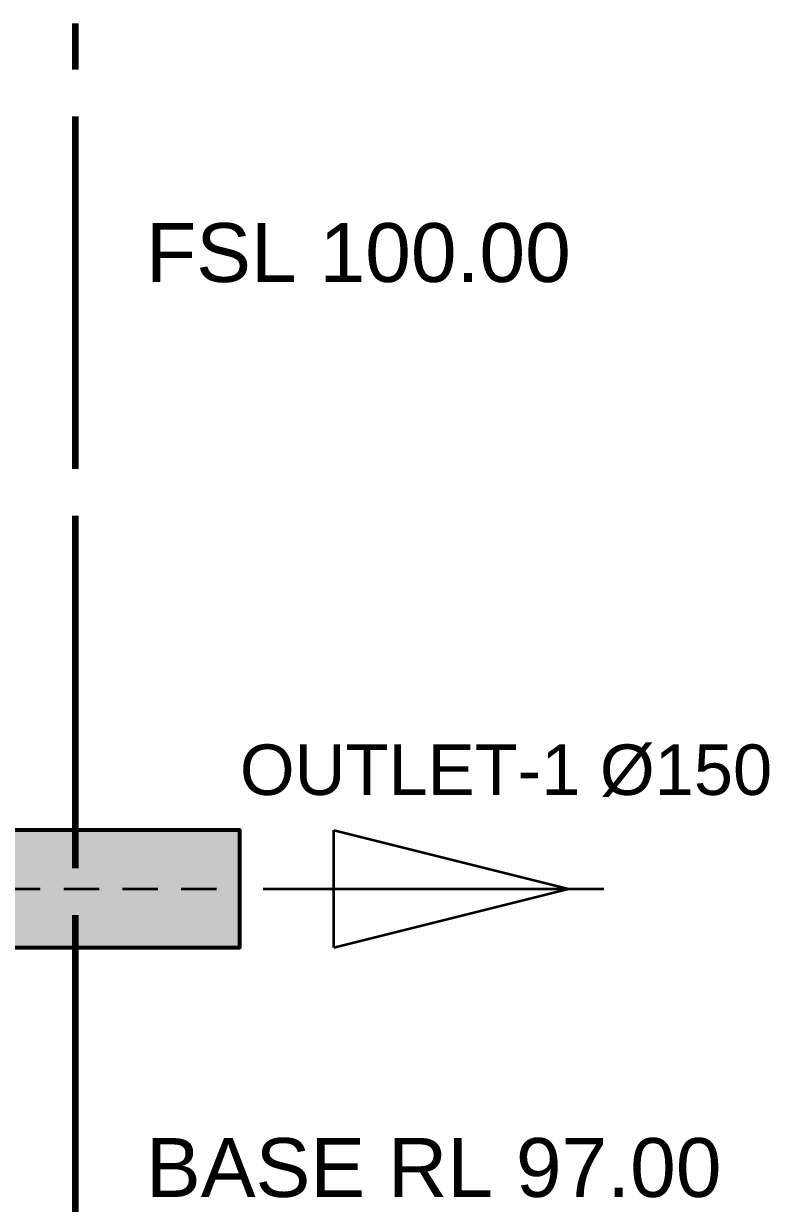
# Model space of a CAD drawing. Header units: millimetres. Extents: x 1 to 108, y 0 to 60.
# Drawn here: x 85.99 to 108.41, y 20.27 to 55.7 of the extents above; entities that cross this region are included whole.
import ezdxf

# ---------------------------------------------------------------- set-up
doc = ezdxf.new("R2010")
doc.units = ezdxf.units.MM
doc.linetypes.add('DASH_30_4', pattern=[11.994444, 10.583333, -1.411111])
doc.linetypes.add('DASH_3_2', pattern=[1.763889, 1.058333, -0.705556])
for name, color, linetype in [('FILL', 7, 'Continuous'), ('LINES', 7, 'Continuous'), ('TEXT', 7, 'Continuous')]:
    doc.layers.add(name, color=color, linetype=linetype)
doc.styles.add('ARIAL', font='arial.ttf')

msp = doc.modelspace()

# ---------------------------------------------------------------- hatches: boundary and pattern name
at = {"layer": 'FILL', "true_color": 0xbfbfbf}
msp.add_hatch(color=7, dxfattribs=at).paths.add_polyline_path([(81.912, 27.949), (92.496, 27.949), (92.496, 31.477), (81.912, 31.477)])

# ---------------------------------------------------------------- linework, layer by layer
at = {"layer": 'LINES', "linetype": 'DASH_30_4', "lineweight": 106, "true_color": 0x0000ff}
msp.add_line((87.557, 18.344), (87.557, 55.704), dxfattribs=at)
at = {"layer": 'LINES', "lineweight": 35, "true_color": 0x0000ff}
for p, q in [((95.318, 31.477), (102.374, 29.713)), ((95.318, 27.949), (95.318, 31.477)), ((93.201, 29.713), (103.432, 29.713)), ((95.318, 27.949), (102.374, 29.713))]:
    msp.add_line(p, q, dxfattribs=at)
at = {"layer": 'LINES', "linetype": 'DASH_3_2', "lineweight": 35, "true_color": 0x999999}
msp.add_line((81.912, 29.713), (92.496, 29.713), dxfattribs=at)
at = {"layer": 'LINES', "lineweight": 53}
msp.add_lwpolyline([(81.912, 27.949), (92.496, 27.949), (92.496, 31.477), (81.912, 31.477)], close=True, dxfattribs=at)

# ---------------------------------------------------------------- texts
at = {"layer": 'TEXT', "style": 'ARIAL'}
for s, height, p in [('FSL 100.00', 1.7681, (89.674, 47.942)), ('OUTLET-1 Ø150', 1.51553, (92.496, 32.535)), ('BASE RL 97.00', 1.76812, (89.674, 20.461))]:
    msp.add_text(s, height=height, dxfattribs=at).set_placement(p)

doc.saveas('drawing.dxf')
